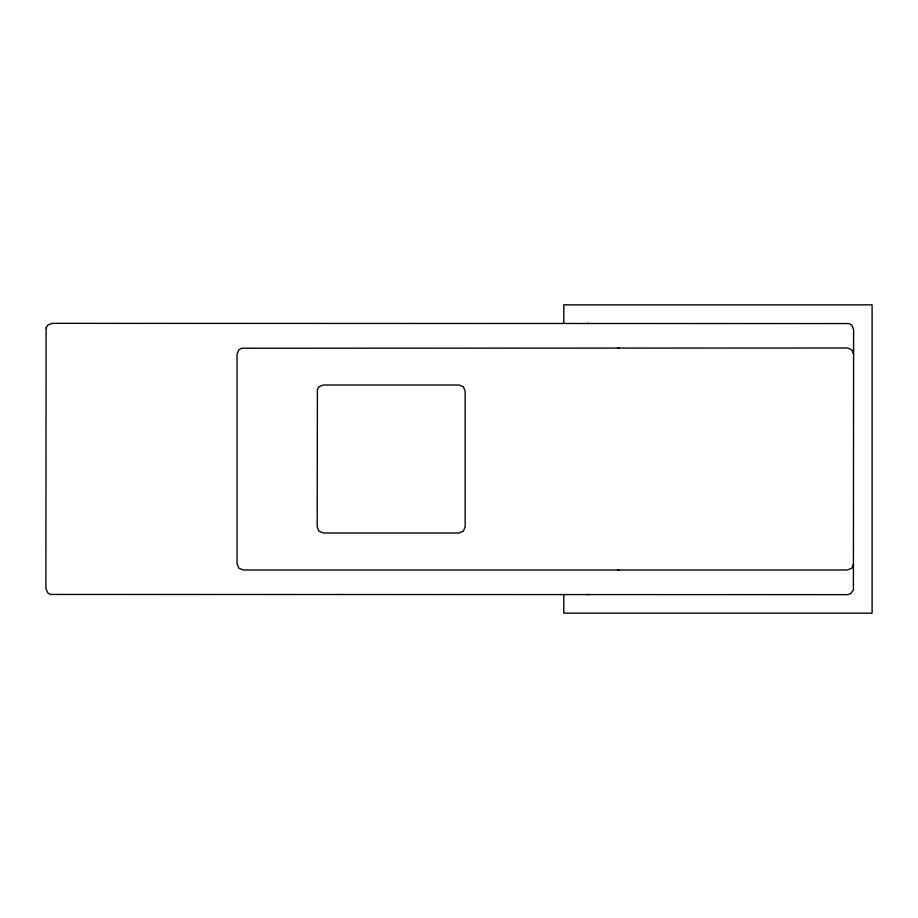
<?xml version="1.0" encoding="UTF-8"?>
<svg xmlns="http://www.w3.org/2000/svg" width="918" height="918" viewBox="0 0 918 918"><rect width="100%" height="100%" fill="white"/><g stroke="black" fill="none" stroke-linecap="round" stroke-linejoin="round"><path stroke-width="1.38" d="M853.602 563.813L851.801 568.173L847.44 569.986L243.201 569.986L238.841 568.173L237.039 563.813L237.039 354.187L238.841 349.827L241.606 348.232L847.44 348.014L851.801 349.827L853.602 354.187M586.889 323.561L588.484 323.354M617.711 348.232L619.306 348.014M617.711 569.768L619.306 569.986M586.889 594.439L588.484 594.646M563.813 323.503L563.813 304.856L872.1 304.856L872.1 613.144L563.813 613.144L563.813 594.497M46.107 327.921L45.9 588.484L47.702 592.844L50.467 594.439L847.44 594.646L850.516 593.82L853.396 590.079L853.602 329.516L851.801 325.156L849.035 323.561L52.062 323.354L47.702 325.156L46.107 327.921M317.399 389.576L317.192 526.817L318.994 531.178L323.354 532.991L459 532.991L463.361 531.178L465.162 526.817L465.162 391.183L463.361 386.822L459 385.009L323.354 385.009L318.994 386.822L317.399 389.576"/></g></svg>
